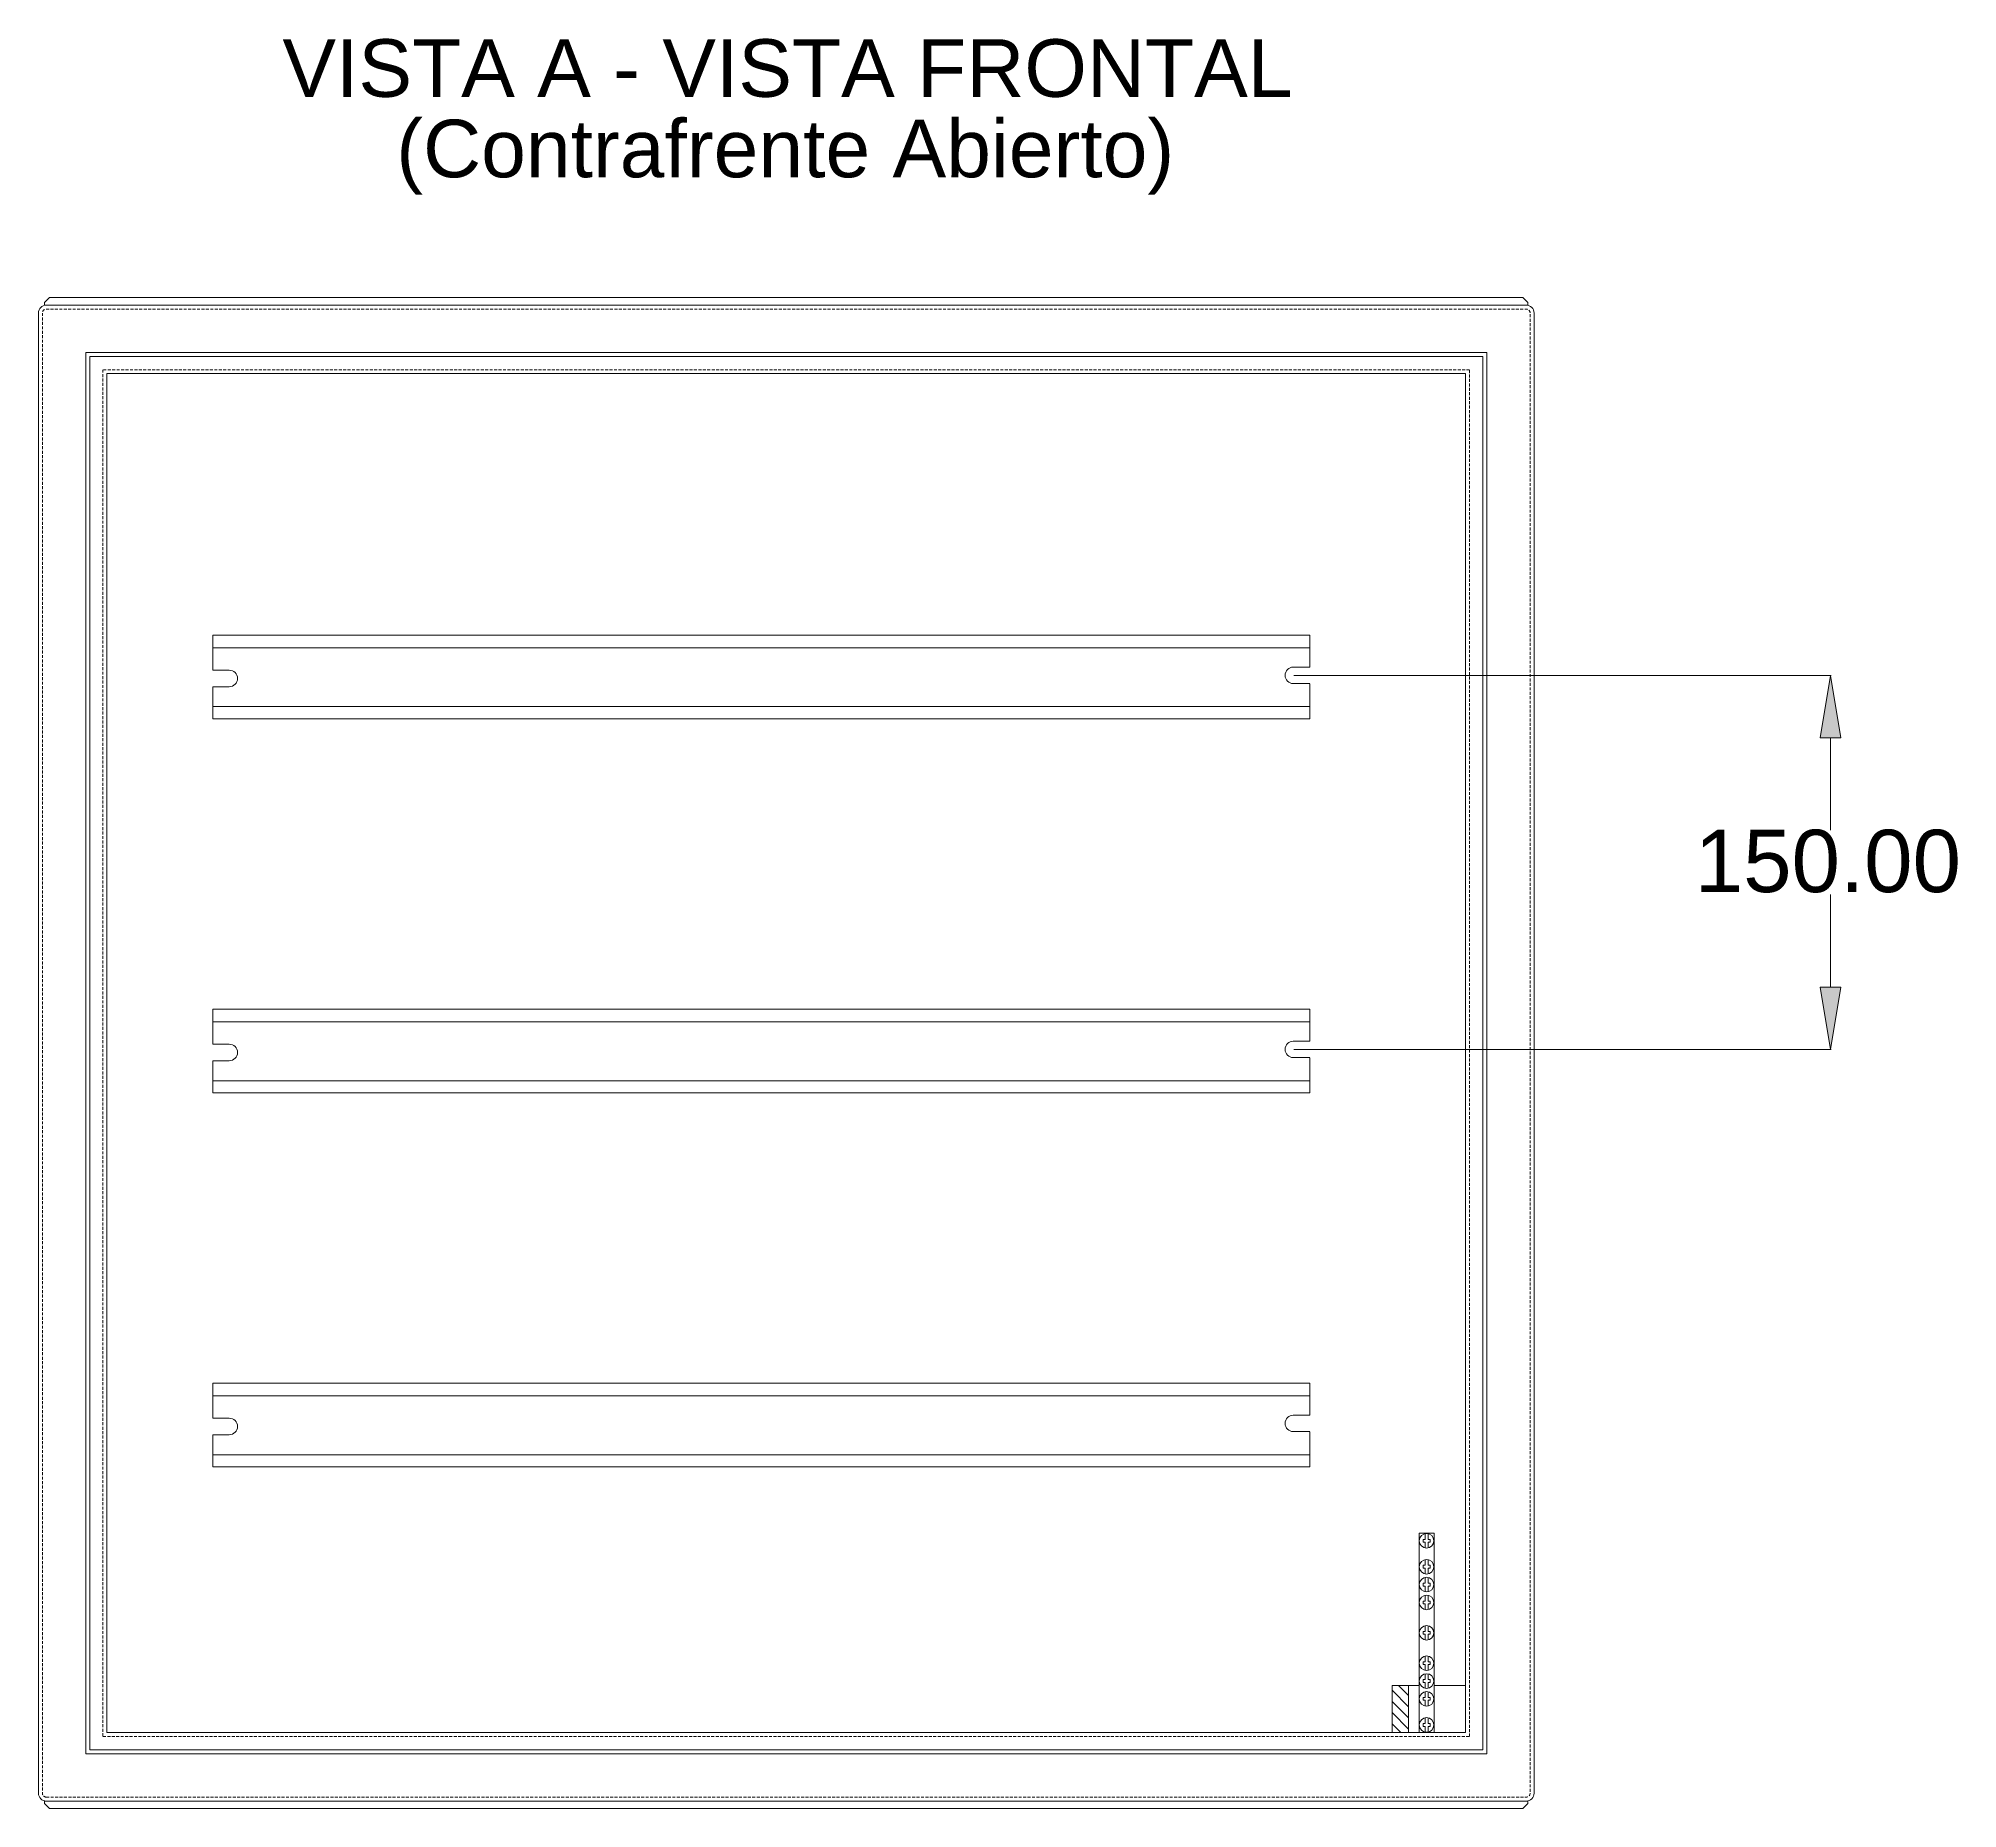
# Model space of a CAD drawing. Header units: millimetres. Extents: x -1316 to 1820, y -232 to 624.
# Drawn here: x 486 to 1256, y -116 to 594 of the extents above; entities that cross this region are included whole.
import ezdxf

# ---------------------------------------------------------------- set-up
doc = ezdxf.new("R2010")
doc.units = ezdxf.units.MM
doc.header["$MEASUREMENT"] = 0
doc.linetypes.add('AI-Linetype-4', pattern=[1.78125, 1.1875, -0.59375])
doc.linetypes.add('AI-Linetype-5', pattern=[1.78125, 1.1875, -0.59375])
doc.layers.get('0').update_dxf_attribs({"lineweight": 0})
doc.layers.add('PDF15_Geometry', color=7, linetype='Continuous', lineweight=0)

# ---------------------------------------------------------------- blocks, each defined once
blk = doc.blocks.new('Block_3')
at = {"char_height": 0.2, "attachment_point": 7}
for s, insert in [('\\C7;\\FArial|b0|i0|c1;\\H23.100000;\\W1.000000;VISTA A - VISTA FRONTAL', (584.14, 570.19)), ('\\C7;\\FArial|b0|i0|c1;\\H23.100000;\\W1.000000;(Contrafrente Abierto)', (629.82, 531.3))]:
    blk.add_mtext(s, dxfattribs=dict(at, insert=insert))
blk = doc.blocks.new('Block_4')
blk.add_lwpolyline([(1035.85, -85.5), (1035.85, -66.61), (1029.24, -66.61), (1029.24, -85.5)], close=True)
at = {"color": 7, "lineweight": 0}
for points in [[(1035.85, -75.14), (1035.85, -75.14), (1029.24, -68.53), (1029.24, -68.53)], [(1035.85, -70.65), (1035.85, -70.65), (1031.81, -66.61), (1031.81, -66.61)], [(1035.85, -79.63), (1035.85, -79.63), (1029.24, -73.02), (1029.24, -73.02)], [(1035.85, -84.12), (1035.85, -84.12), (1029.24, -77.51), (1029.24, -77.51)], [(1032.74, -85.5), (1032.74, -85.5), (1029.24, -82), (1029.24, -82)]]:
    blk.add_open_spline(points, degree=3, dxfattribs=at)
blk = doc.blocks.new('Block_5')
at = {"transparency": 33554687}
h = blk.add_hatch(color=7, dxfattribs=at)
h.dxf.hatch_style = 2
h.paths.add_polyline_path([(1200.99, 313.49), (1209.33, 313.49), (1205.16, 338.49)])
h = blk.add_hatch(color=7, dxfattribs=at)
h.dxf.hatch_style = 2
h.paths.add_polyline_path([(1200.99, 213.49), (1209.33, 213.49), (1205.16, 188.49)])
at = {"color": 7, "lineweight": 0}
for p, q in [((989.85, 338.49), (1205.34, 338.49)), ((1205.16, 313.49), (1205.16, 276.35)), ((1205.16, 213.49), (1205.16, 250.64)), ((989.85, 188.49), (1205.34, 188.49))]:
    blk.add_line(p, q, dxfattribs=at)
for points in [[(1200.99, 313.49), (1209.33, 313.49), (1205.16, 338.49), (1205.16, 338.49)], [(1200.99, 213.49), (1209.33, 213.49), (1205.16, 188.49), (1205.16, 188.49)]]:
    blk.add_lwpolyline(points, close=True)
at = {"insert": (1150.68, 251.21), "char_height": 0.2, "attachment_point": 7}
blk.add_mtext('\\C7;\\FArial|b0|i0|c1;\\H25.000000;\\W1.000000;150.00', dxfattribs=at)

msp = doc.modelspace()

# ---------------------------------------------------------------- linework, layer by layer
at = {"color": 7, "lineweight": 0}
for p, q in [((1042.5, -8.03), (1042.5, -5.74)), ((1043.72, -8.03), (1043.72, -5.74)), ((1041.68, -9.17), (1041.68, -8.03)), ((1041.68, -8.03), (1042.5, -8.03)), ((1042.5, -9.17), (1041.68, -9.17)), ((1042.5, -9.17), (1042.5, -11.46)), ((1043.72, -8.03), (1044.53, -8.03)), ((1043.72, -9.17), (1043.72, -11.46)), ((1044.53, -9.17), (1043.72, -9.17)), ((1044.53, -8.03), (1044.53, -9.17)), ((1041.68, -18.42), (1041.68, -19.56)), ((1042.5, -18.42), (1041.68, -18.42)), ((1041.68, -19.56), (1042.5, -19.56)), ((1042.5, -18.42), (1042.5, -16.13)), ((1042.5, -19.56), (1042.5, -21.85)), ((1043.72, -18.42), (1043.72, -16.13)), ((1044.53, -18.42), (1043.72, -18.42)), ((1043.72, -19.56), (1043.72, -21.85)), ((1043.72, -19.56), (1044.53, -19.56)), ((1044.53, -19.56), (1044.53, -18.42)), ((1041.68, -25.58), (1041.68, -26.72)), ((1042.5, -25.58), (1041.68, -25.58)), ((1041.68, -26.72), (1042.5, -26.72)), ((1042.5, -25.58), (1042.5, -23.29)), ((1042.5, -26.72), (1042.5, -29.01)), ((1042.5, -32.74), (1042.5, -30.45)), ((1043.72, -25.58), (1043.72, -23.29)), ((1044.53, -25.58), (1043.72, -25.58)), ((1043.72, -26.72), (1043.72, -29.01)), ((1043.72, -26.72), (1044.53, -26.72)), ((1043.72, -32.74), (1043.72, -30.45)), ((1044.53, -26.72), (1044.53, -25.58)), ((1041.68, -33.88), (1041.68, -32.74)), ((1041.68, -32.74), (1042.5, -32.74)), ((1042.5, -33.88), (1041.68, -33.88)), ((1042.5, -33.88), (1042.5, -36.17)), ((1043.72, -32.74), (1044.53, -32.74)), ((1043.72, -33.88), (1043.72, -36.17)), ((1044.53, -33.88), (1043.72, -33.88)), ((1044.53, -32.74), (1044.53, -33.88)), ((1041.68, -46.06), (1041.68, -44.93)), ((1041.68, -44.93), (1042.5, -44.93)), ((1042.5, -46.06), (1041.68, -46.06)), ((1042.5, -44.93), (1042.5, -42.63)), ((1042.5, -46.06), (1042.5, -48.36)), ((1043.72, -44.93), (1043.72, -42.63)), ((1043.72, -44.93), (1044.53, -44.93)), ((1043.72, -46.06), (1043.72, -48.36)), ((1044.53, -46.06), (1043.72, -46.06)), ((1044.53, -44.93), (1044.53, -46.06)), ((1041.68, -57.11), (1041.68, -58.25)), ((1042.5, -57.11), (1041.68, -57.11)), ((1041.68, -58.25), (1042.5, -58.25)), ((1042.5, -57.11), (1042.5, -54.82)), ((1042.5, -58.25), (1042.5, -60.54)), ((1043.72, -57.11), (1043.72, -54.82)), ((1044.53, -57.11), (1043.72, -57.11)), ((1043.72, -58.25), (1043.72, -60.54)), ((1043.72, -58.25), (1044.53, -58.25)), ((1044.53, -58.25), (1044.53, -57.11)), ((1041.68, -65.41), (1041.68, -64.27)), ((1041.68, -64.27), (1042.5, -64.27)), ((1042.5, -65.41), (1041.68, -65.41)), ((1042.5, -64.27), (1042.5, -61.98)), ((1042.5, -65.41), (1042.5, -67.7)), ((1042.5, -71.43), (1042.5, -69.14)), ((1043.72, -64.27), (1043.72, -61.98)), ((1043.72, -64.27), (1044.53, -64.27)), ((1043.72, -65.41), (1043.72, -67.7)), ((1044.53, -65.41), (1043.72, -65.41)), ((1043.72, -71.43), (1043.72, -69.14)), ((1044.53, -64.27), (1044.53, -65.41)), ((1041.68, -72.57), (1041.68, -71.43)), ((1041.68, -71.43), (1042.5, -71.43)), ((1042.5, -72.57), (1041.68, -72.57)), ((1042.5, -72.57), (1042.5, -74.86)), ((1043.72, -71.43), (1044.53, -71.43)), ((1043.72, -72.57), (1043.72, -74.86)), ((1044.53, -72.57), (1043.72, -72.57)), ((1044.53, -71.43), (1044.53, -72.57)), ((1041.68, -83.01), (1041.68, -81.87)), ((1041.68, -81.87), (1042.5, -81.87)), ((1042.5, -83.01), (1041.68, -83.01)), ((1042.5, -81.87), (1042.5, -79.58)), ((1042.5, -83.01), (1042.5, -85.3)), ((1043.72, -81.87), (1043.72, -79.58)), ((1043.72, -81.87), (1044.53, -81.87)), ((1043.72, -83.01), (1043.72, -85.3)), ((1044.53, -83.01), (1043.72, -83.01)), ((1044.53, -81.87), (1044.53, -83.01))]:
    msp.add_line(p, q, dxfattribs=at)
for points in [[(1081.75, 490), (490.75, 490), (488.75, 488), (488.75, 487), (1083.75, 487), (1083.75, 488)], [(505.25, -94), (1067.25, -94), (1067.25, 468), (505.25, 468)], [(506.85, -92.4), (1065.65, -92.4), (1065.65, 466.4), (506.85, 466.4)], [(513.75, -85.5), (1058.75, -85.5), (1058.75, 459.5), (513.75, 459.5)], [(1040.11, -85.5), (1040.11, -5.5), (1046.11, -5.5), (1046.11, -85.5)], [(1029.24, -85.5), (1029.24, -66.61), (1035.85, -66.61), (1035.85, -85.5)], [(1081.75, -116), (490.75, -116), (488.75, -114), (488.75, -113), (1083.75, -113), (1083.75, -114)]]:
    msp.add_lwpolyline(points, close=True, dxfattribs=at)
at = {"color": 7, "linetype": 'AI-Linetype-5', "lineweight": 0}
msp.add_lwpolyline([(512.15, -87.1), (1060.35, -87.1), (1060.35, 461.1), (512.15, 461.1)], close=True, dxfattribs=at)
at = {"color": 7, "lineweight": 0}
msp.add_lwpolyline([(1046.11, -66.61), (1058.75, -66.61), (1058.75, -85.5), (1029.24, -85.5), (1029.24, -66.61), (1040.11, -66.61)], dxfattribs=at)
for centre in [(1043.11, -8.6), (1043.11, -18.99), (1043.11, -26.15), (1043.11, -33.31), (1043.11, -45.5), (1043.11, -57.68), (1043.11, -64.84), (1043.11, -72), (1043.11, -82.44)]:
    msp.add_circle(centre, 2.93, dxfattribs=at)
msp.add_open_spline([(489.45, -113), (489.45, -113), (1083.05, -113), (1083.05, -113), (1084.82, -113), (1086.25, -111.56), (1086.25, -109.8), (1086.25, -109.8), (1086.25, 483.8), (1086.25, 483.8), (1086.25, 485.57), (1084.82, 487), (1083.05, 487), (1083.05, 487), (489.45, 487), (489.45, 487), (487.69, 487), (486.25, 485.57), (486.25, 483.8), (486.25, 483.8), (486.25, -109.8), (486.25, -109.8), (486.25, -111.56), (487.69, -113), (489.45, -113)], degree=3, knots=[0, 0, 0, 0, 1, 1, 1, 2, 2, 2, 3, 3, 3, 4, 4, 4, 5, 5, 5, 6, 6, 6, 7, 7, 7, 8, 8, 8, 8], dxfattribs=at)
at = {"color": 7, "linetype": 'AI-Linetype-4', "lineweight": 0}
msp.add_open_spline([(489.45, -111.4), (489.45, -111.4), (1083.05, -111.4), (1083.05, -111.4), (1083.94, -111.4), (1084.65, -110.68), (1084.65, -109.8), (1084.65, -109.8), (1084.65, 483.8), (1084.65, 483.8), (1084.65, 484.69), (1083.94, 485.4), (1083.05, 485.4), (1083.05, 485.4), (489.45, 485.4), (489.45, 485.4), (488.57, 485.4), (487.85, 484.69), (487.85, 483.8), (487.85, 483.8), (487.85, -109.8), (487.85, -109.8), (487.85, -110.68), (488.57, -111.4), (489.45, -111.4)], degree=3, knots=[0, 0, 0, 0, 1, 1, 1, 2, 2, 2, 3, 3, 3, 4, 4, 4, 5, 5, 5, 6, 6, 6, 7, 7, 7, 8, 8, 8, 8], dxfattribs=at)
at = {"layer": 'PDF15_Geometry', "color": 7, "lineweight": 5}
for p, q in [((996.25, 354.64), (556.25, 354.64)), ((996.25, 341.79), (996.25, 354.64)), ((556.25, 349.53), (996.25, 349.53)), ((996.25, 349.53), (996.25, 341.79)), ((989.65, 341.79), (996.25, 341.79)), ((996.25, 335.19), (989.65, 335.19)), ((996.25, 335.17), (996.25, 325.93)), ((996.25, 321.12), (996.25, 331.55)), ((996.25, 325.95), (556.25, 325.95)), ((556.25, 321.12), (996.25, 321.12)), ((996.25, 204.64), (556.25, 204.64)), ((996.25, 191.79), (996.25, 204.64)), ((556.25, 199.53), (996.25, 199.53)), ((996.25, 199.53), (996.25, 191.79)), ((989.65, 191.79), (996.25, 191.79)), ((996.25, 185.19), (989.65, 185.19)), ((996.25, 185.17), (996.25, 175.93)), ((996.25, 171.12), (996.25, 181.55)), ((996.25, 175.95), (556.25, 175.95)), ((556.25, 171.12), (996.25, 171.12)), ((996.25, 54.64), (556.25, 54.64)), ((996.25, 41.79), (996.25, 54.64)), ((556.25, 49.53), (996.25, 49.53)), ((996.25, 49.53), (996.25, 41.79)), ((989.65, 41.79), (996.25, 41.79)), ((996.25, 35.19), (989.65, 35.19)), ((996.25, 35.17), (996.25, 25.93)), ((996.25, 21.12), (996.25, 31.55)), ((996.25, 25.95), (556.25, 25.95)), ((556.25, 21.12), (996.25, 21.12))]:
    msp.add_line(p, q, dxfattribs=at)
at = {"layer": 'PDF15_Geometry', "color": 2, "lineweight": 5}
for p, q in [((556.25, 340.59), (556.25, 354.64)), ((556.25, 340.56), (562.85, 340.56)), ((556.25, 326.23), (556.25, 333.96)), ((556.25, 333.96), (556.25, 321.12)), ((562.85, 333.96), (556.25, 333.96)), ((556.25, 190.59), (556.25, 204.64)), ((556.25, 190.56), (562.85, 190.56)), ((556.25, 176.23), (556.25, 183.96)), ((556.25, 183.96), (556.25, 171.12)), ((562.85, 183.96), (556.25, 183.96)), ((556.25, 40.59), (556.25, 54.64)), ((556.25, 40.56), (562.85, 40.56)), ((556.25, 26.23), (556.25, 33.96)), ((556.25, 33.96), (556.25, 21.12)), ((562.85, 33.96), (556.25, 33.96))]:
    msp.add_line(p, q, dxfattribs=at)
for points in [[(562.85, 333.96), (564.68, 333.96), (566.15, 335.44), (566.15, 337.26), (566.15, 339.09), (564.68, 340.56), (562.85, 340.56), (562.85, 340.56), (562.85, 340.56), (562.85, 340.56)], [(562.85, 183.96), (564.68, 183.96), (566.15, 185.44), (566.15, 187.26), (566.15, 189.09), (564.68, 190.56), (562.85, 190.56), (562.85, 190.56), (562.85, 190.56), (562.85, 190.56)], [(562.85, 33.96), (564.68, 33.96), (566.15, 35.44), (566.15, 37.26), (566.15, 39.09), (564.68, 40.56), (562.85, 40.56), (562.85, 40.56), (562.85, 40.56), (562.85, 40.56)]]:
    msp.add_open_spline(points, degree=3, knots=[0, 0, 0, 0, 1, 1, 1, 2, 2, 2, 3, 3, 3, 3], dxfattribs=at)
at = {"layer": 'PDF15_Geometry', "color": 7, "lineweight": 5}
for points in [[(989.65, 341.79), (987.83, 341.79), (986.36, 340.31), (986.36, 338.49), (986.36, 336.67), (987.83, 335.19), (989.65, 335.19), (989.65, 335.19), (989.65, 335.19), (989.65, 335.19)], [(989.65, 191.79), (987.83, 191.79), (986.36, 190.31), (986.36, 188.49), (986.36, 186.67), (987.83, 185.19), (989.65, 185.19), (989.65, 185.19), (989.65, 185.19), (989.65, 185.19)], [(989.65, 41.79), (987.83, 41.79), (986.36, 40.31), (986.36, 38.49), (986.36, 36.67), (987.83, 35.19), (989.65, 35.19), (989.65, 35.19), (989.65, 35.19), (989.65, 35.19)]]:
    msp.add_open_spline(points, degree=3, knots=[0, 0, 0, 0, 1, 1, 1, 2, 2, 2, 3, 3, 3, 3], dxfattribs=at)

# ---------------------------------------------------------------- block references
for name in ['Block_3', 'Block_5', 'Block_4']:
    msp.add_blockref(name, (0, 0))

doc.saveas('drawing.dxf')
